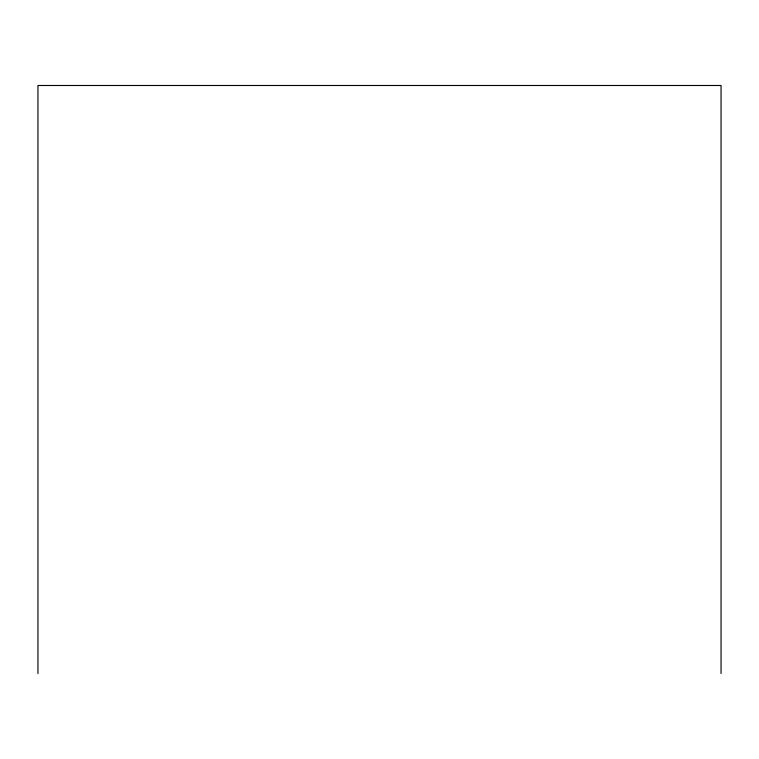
<?xml version="1.0" encoding="UTF-8"?>
<svg xmlns="http://www.w3.org/2000/svg" width="759" height="759" viewBox="0 0 759 759"><rect width="100%" height="100%" fill="white"/><g stroke="black" fill="none" stroke-linecap="round" stroke-linejoin="round"><path stroke-width="1.14" d="M721.05 673.508L721.05 85.492L37.95 85.492L37.95 673.508"/></g></svg>
